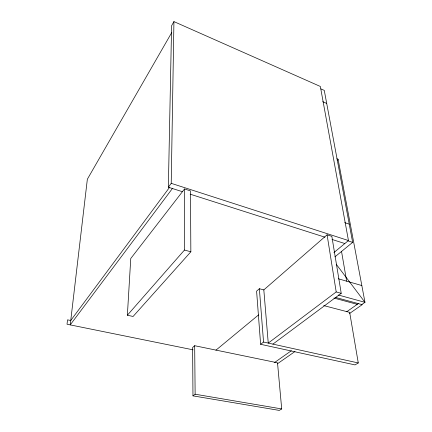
<?xml version="1.0" encoding="UTF-8"?>
<svg xmlns="http://www.w3.org/2000/svg" width="432" height="432" viewBox="0 0 432 432"><rect width="100%" height="100%" fill="white"/><g stroke="black" fill="none" stroke-linecap="round" stroke-linejoin="round"><path stroke-width="0.65" d="M127.37 315.22L184.469 250.036L184.523 188.962L190.48 190.879L190.852 251.797L133.083 316.467L127.37 315.22L130.756 258.503L184.523 188.962M182.471 191.722L168.356 187.218L171.218 183.341L173.934 21.6L320.344 86.465L348.457 240.538L333.909 252.569M168.356 187.218L171.607 25.693L173.934 21.6M171.742 32.562L87.35 179.231L70.227 324.886L172.4 188.509M70.74 320.506L169.663 187.202M337.138 160.223L338.099 159.278L336.841 158.787M194.675 345.708L192.618 347.522L192.969 395.863L279.256 410.4L281.702 408.931L277.517 362.804L194.675 345.708L195.134 394.216L192.969 395.863M263.909 289.915L259.362 288.727L256.603 291.152L260.615 344.299L355.018 364.9L358.274 362.945L349.672 312.379L323.681 305.57M327.089 234.83L263.822 289.894L268.25 343.094L336.204 291.935L341.226 293.323L331.846 236.358L327.089 234.83L336.204 291.935M215.935 350.185L258.552 314.923M334.892 256.883L352.652 242.357L324.27 90.385L320.917 88.906M260.615 344.299L263.552 342.058L358.274 362.945M272.911 344.12L341.226 293.323M274.298 362.713L291.319 350.741M346.75 311.731L358.301 303.61M361.773 304.549L364.981 302.314L338.099 159.278M277.322 363.836L294.959 351.545M349.526 313.502L362.205 304.668L335.324 297.373M195.134 394.216L281.702 408.931M193.093 349.834L67.019 324.238L67.549 319.847L70.848 320.528M333.931 298.048L357.242 304.349M338.45 295.045L364.981 302.314L336.236 264.238M184.469 250.036L190.852 251.797M338.31 278.78L361.827 285.547M190.172 194.179L324.934 237.19M331.992 239.441L344.822 243.54M171.218 183.341L348.457 240.538M348.052 240.872L352.652 242.357M344.731 222.642L349.256 224.165M322.731 101.698L326.7 103.41M341.523 251.402L346.664 281.183M259.362 288.727L263.552 342.058"/></g></svg>
